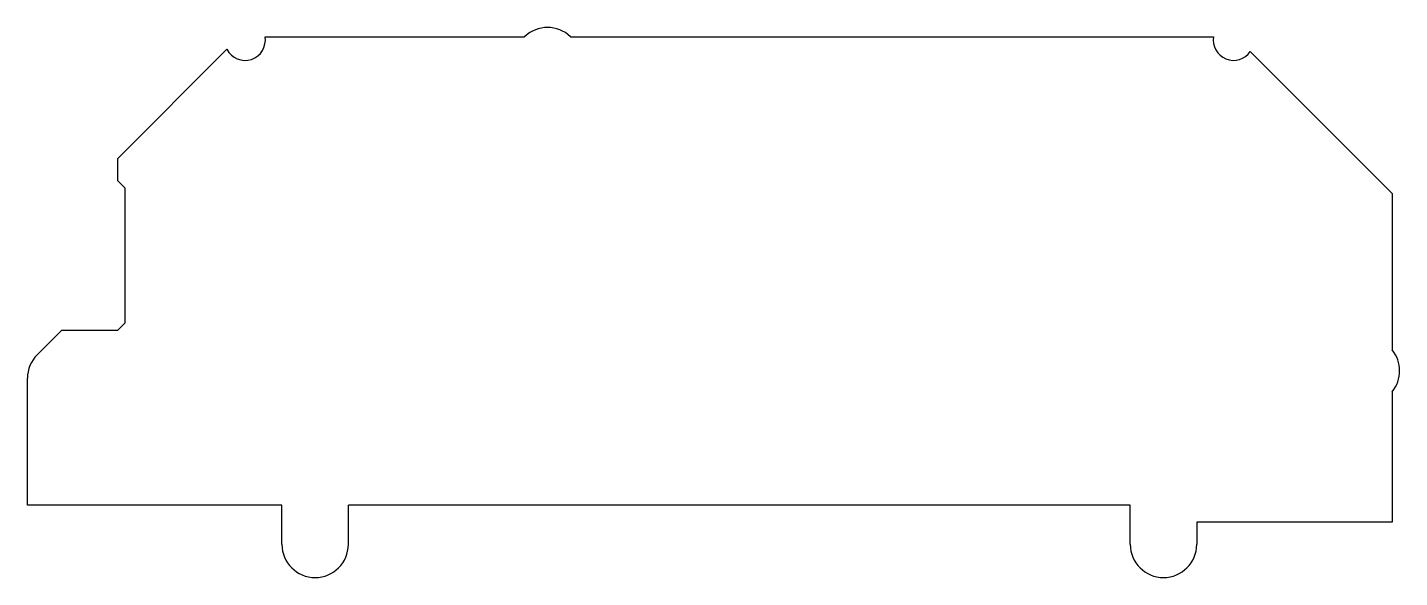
# Model space of a CAD drawing. Extents: x -96 to 90, y 22 to 96.
import ezdxf

# ---------------------------------------------------------------- set-up
doc = ezdxf.new("R2010")
doc.units = 0
doc.layers.add('MODELSKETCH_VISIBLE', color=7, linetype='CONTINUOUS')

msp = doc.modelspace()

# ---------------------------------------------------------------- linework, layer by layer
at = {"layer": 'MODELSKETCH_VISIBLE'}
for p, q in [((-64.29, 95.25), (-29.11, 95.25)), ((-22.89, 95.25), (64.29, 95.25)), ((-84.25, 78.75), (-69.45, 93.55)), ((69.27, 93.23), (88.5, 74)), ((-84.25, 75.75), (-84.25, 78.75)), ((-83.25, 74.75), (-84.25, 75.75)), ((-83.25, 56.5), (-83.25, 74.75)), ((88.5, 74), (88.5, 52.83)), ((-84.25, 55.5), (-83.25, 56.5)), ((-95.18, 52.18), (-91.86, 55.5)), ((-91.86, 55.5), (-84.25, 55.5)), ((-96.5, 31.79), (-96.5, 49)), ((88.5, 47.17), (88.5, 29.5)), ((-62, 31.79), (-96.5, 31.79)), ((-62, 26.5), (-62, 31.79)), ((-53, 26.5), (-53, 31.79)), ((53, 31.79), (-53, 31.79)), ((53, 26.5), (53, 31.79)), ((88.5, 29.5), (62, 29.5)), ((62, 29.5), (62, 26.5))]:
    msp.add_line(p, q, dxfattribs=at)
for centre, radius, start, end in [((-67, 94.79), 2.75, 206.9246, 9.5587), ((-26, 92), 4.5, 46.2383, 133.7617), ((67, 94.79), 2.75, 170.4413, 325.469), ((-92, 49), 4.5, 135, 180), ((85, 50), 4.5, 321.0576, 38.9424), ((-57.5, 26.5), 4.5, 180, 0), ((57.5, 26.5), 4.5, 180, 0)]:
    msp.add_arc(centre, radius, start, end, dxfattribs=at)

doc.saveas('drawing.dxf')
